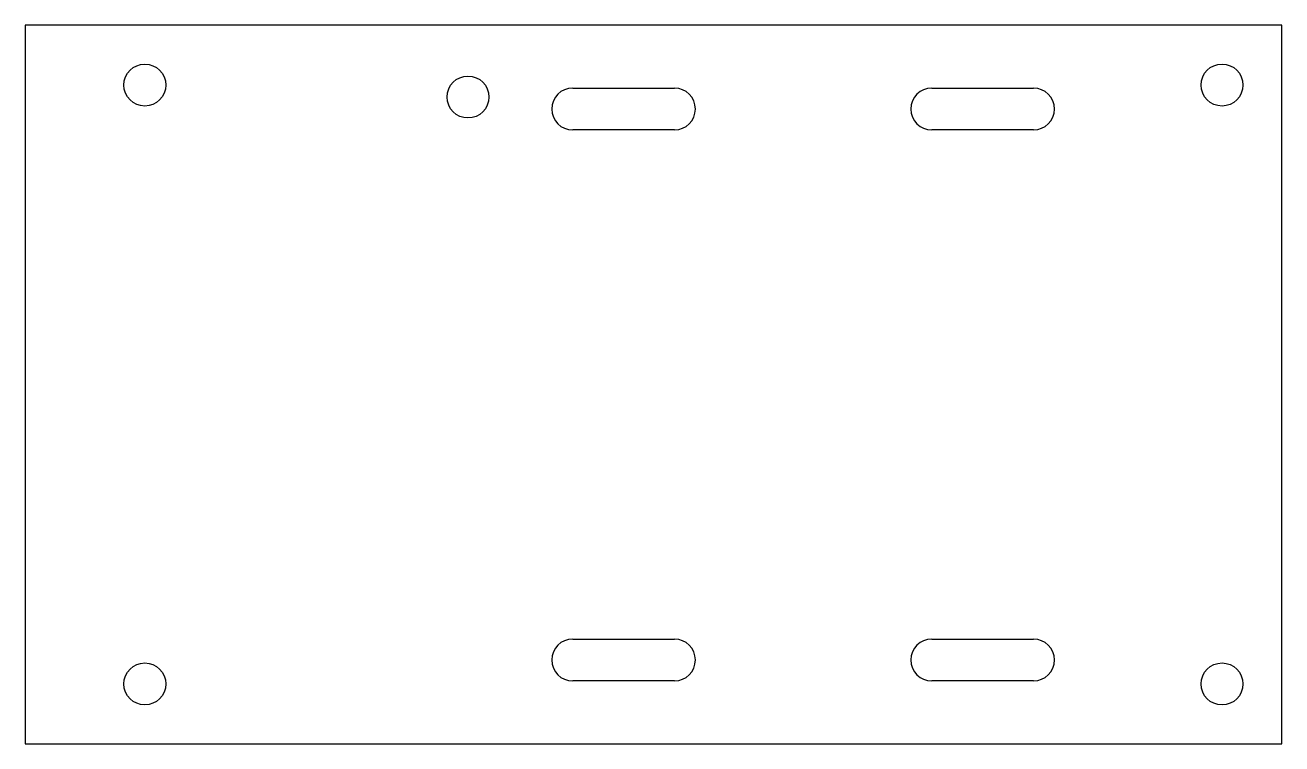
# Model space of a CAD drawing. Header units: millimetres. Extents: x -40 to 65, y 50 to 110.
import ezdxf

# ---------------------------------------------------------------- set-up
doc = ezdxf.new("R2010")
doc.units = ezdxf.units.MM

msp = doc.modelspace()

# ---------------------------------------------------------------- linework, layer by layer
for p, q in [((-40, 110), (-40, 50)), ((65, 110), (-40, 110)), ((65, 50), (65, 110)), ((5.75, 104.75), (14.25, 104.75)), ((35.75, 104.75), (44.25, 104.75)), ((14.25, 101.25), (5.75, 101.25)), ((44.25, 101.25), (35.75, 101.25)), ((5.75, 58.75), (14.25, 58.75)), ((35.75, 58.75), (44.25, 58.75)), ((14.25, 55.25), (5.75, 55.25)), ((44.25, 55.25), (35.75, 55.25)), ((-40, 50), (65, 50))]:
    msp.add_line(p, q)
for centre in [(-30, 105), (60, 105), (-3, 104), (-30, 55), (60, 55)]:
    msp.add_circle(centre, 1.75)
for centre, start, end in [((5.75, 103), 90, 270), ((14.25, 103), -90, 90), ((35.75, 103), 90, 270), ((44.25, 103), -90, 90), ((5.75, 57), 90, 270), ((14.25, 57), -90, 90), ((35.75, 57), 90, 270), ((44.25, 57), -90, 90)]:
    msp.add_arc(centre, 1.75, start, end)

doc.saveas('drawing.dxf')
